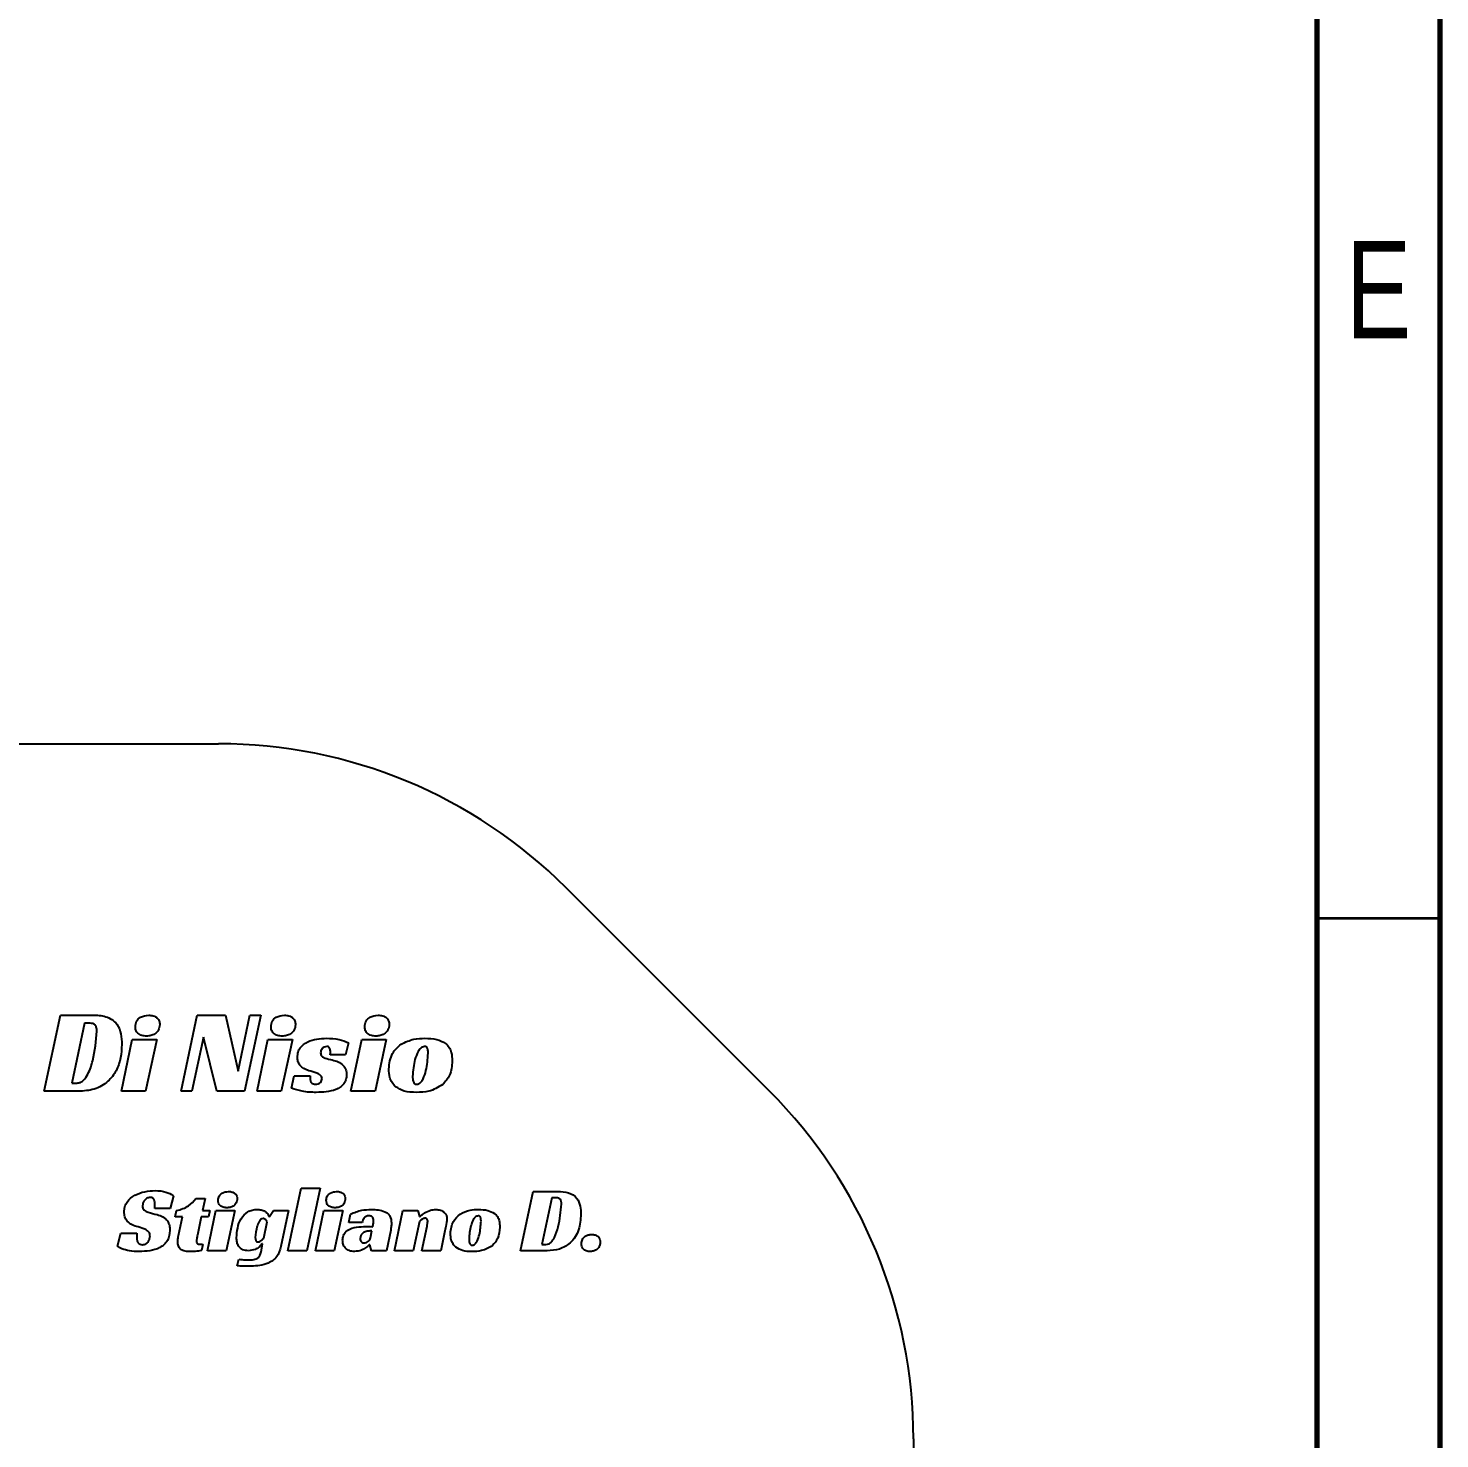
# Model space of a CAD drawing. Header units: millimetres. Extents: x 15 to 205, y 5 to 292.
# Drawn here: x 147.5 to 205, y 177.3 to 234.7 of the extents above; entities that cross this region are included whole.
import ezdxf

# ---------------------------------------------------------------- set-up
doc = ezdxf.new("R2010")
doc.units = ezdxf.units.MM
doc.styles.add('SLDTEXTSTYLE0', font='TXT', dxfattribs={"width": 0.75})

msp = doc.modelspace()

# ---------------------------------------------------------------- linework, layer by layer
at = {"color": 7, "linetype": 'Continuous', "lineweight": 70}
for p, q in [((205, 292), (205, 5)), ((200, 287), (200, 10))]:
    msp.add_line(p, q, dxfattribs=at)
at = {"color": 7, "linetype": 'Continuous', "lineweight": 25}
for p, q in [((73.855, 205.593), (155.286, 205.593)), ((177.713, 191.451), (169.429, 199.735)), ((148.186, 191.451), (148.841, 194.55)), ((148.841, 194.55), (150.145, 194.55)), ((153.755, 191.451), (154.41, 194.55)), ((154.41, 194.55), (155.569, 194.55)), ((155.569, 194.55), (156.078, 192.269)), ((156.078, 192.269), (156.558, 194.55)), ((157.004, 194.55), (156.34, 191.451)), ((156.558, 194.55), (157.004, 194.55)), ((149.825, 194.218), (149.307, 191.783)), ((150.058, 194.218), (149.825, 194.218)), ((151.326, 191.451), (151.768, 193.562)), ((151.768, 193.562), (152.762, 193.562)), ((152.762, 193.562), (152.311, 191.451)), ((154.666, 193.659), (154.191, 191.451)), ((155.205, 191.451), (154.666, 193.659)), ((156.85, 191.451), (157.291, 193.562)), ((157.291, 193.562), (158.286, 193.562)), ((158.286, 193.562), (157.835, 191.451)), ((160.567, 193.426), (160.456, 192.934)), ((160.667, 191.451), (161.109, 193.562)), ((161.109, 193.562), (162.103, 193.562)), ((162.103, 193.562), (161.652, 191.451)), ((160.456, 192.934), (159.825, 192.934)), ((158.253, 191.579), (158.355, 192.073)), ((158.355, 192.073), (159.01, 192.073)), ((149.578, 191.451), (148.186, 191.451)), ((149.307, 191.783), (149.515, 191.783)), ((152.311, 191.451), (151.326, 191.451)), ((154.191, 191.451), (153.755, 191.451)), ((156.34, 191.451), (155.205, 191.451)), ((157.835, 191.451), (156.85, 191.451)), ((161.652, 191.451), (160.667, 191.451)), ((158.108, 184.962), (158.644, 187.512)), ((158.644, 187.512), (159.417, 187.512)), ((159.417, 187.512), (158.878, 184.962)), ((167.577, 184.962), (168.086, 187.373)), ((168.086, 187.373), (169.101, 187.373)), ((153.447, 187.2), (153.308, 186.674)), ((154.354, 187.093), (154.743, 187.093)), ((154.743, 187.093), (154.633, 186.604)), ((168.852, 187.114), (168.449, 185.221)), ((169.033, 187.114), (168.852, 187.114)), ((153.308, 186.674), (152.681, 186.674)), ((153.516, 186.346), (153.569, 186.595)), ((153.81, 186.346), (153.516, 186.346)), ((153.652, 185.585), (153.81, 186.346)), ((154.58, 186.346), (154.425, 185.599)), ((154.878, 186.346), (154.58, 186.346)), ((154.633, 186.604), (154.927, 186.604)), ((154.825, 184.962), (155.168, 186.604)), ((154.927, 186.604), (154.878, 186.346)), ((155.168, 186.604), (155.942, 186.604)), ((155.942, 186.604), (155.591, 184.962)), ((157.327, 186.355), (157.35, 186.355)), ((157.35, 186.355), (157.519, 186.604)), ((157.519, 186.604), (158.131, 186.604)), ((158.131, 186.604), (157.821, 185.127)), ((159.226, 184.962), (159.569, 186.604)), ((159.569, 186.604), (160.343, 186.604)), ((160.343, 186.604), (159.992, 184.962)), ((160.581, 186.11), (160.653, 186.454)), ((162.44, 184.962), (162.783, 186.604)), ((162.783, 186.604), (163.398, 186.604)), ((163.398, 186.604), (163.466, 186.359)), ((163.466, 186.359), (163.488, 186.359)), ((151.169, 185.151), (151.297, 185.675)), ((151.297, 185.675), (151.961, 185.675)), ((157.123, 185.477), (157.263, 186.142)), ((161.132, 186.11), (160.581, 186.11)), ((161.521, 185.766), (161.453, 185.766)), ((161.461, 185.481), (161.521, 185.766)), ((162.29, 185.799), (162.113, 184.962)), ((163.458, 186.15), (163.209, 184.962)), ((163.56, 184.962), (163.768, 185.958)), ((164.484, 185.704), (164.326, 184.962)), ((154.644, 185.221), (154.588, 184.97)), ((157.026, 184.989), (157.071, 185.237)), ((157.071, 185.237), (157.044, 185.237)), ((161.438, 185.199), (161.415, 185.199)), ((161.506, 184.962), (161.438, 185.199)), ((168.449, 185.221), (168.611, 185.221)), ((155.591, 184.962), (154.825, 184.962)), ((156.037, 184.345), (156.109, 184.613)), ((158.878, 184.962), (158.108, 184.962)), ((159.992, 184.962), (159.226, 184.962)), ((162.113, 184.962), (161.506, 184.962)), ((163.209, 184.962), (162.44, 184.962)), ((164.326, 184.962), (163.56, 184.962)), ((168.66, 184.962), (167.577, 184.962)), ((183.571, 177.309), (183.571, 135.593))]:
    msp.add_line(p, q, dxfattribs=at)
at = {"color": 7, "linetype": 'Continuous', "lineweight": 35}
msp.add_line((200, 198.5), (205, 198.5), dxfattribs=at)
at = {"color": 7, "linetype": 'Continuous', "lineweight": 25}
for centre, start, end in [((155.286, 185.593), 45, 90), ((163.571, 177.309), 0, 45)]:
    msp.add_arc(centre, 20, start, end, dxfattribs=at)
for points, knots in [([(150.145, 194.55), (150.33, 194.545), (150.696, 194.534), (151.159, 194.242), (151.327, 193.785), (151.338, 193.498), (151.344, 193.354)], [0, 0, 0, 0, 0.2813632, 0.5583261, 0.7786017, 1, 1, 1, 1]), ([(151.894, 194.091), (151.904, 194.165), (151.923, 194.315), (152.127, 194.513), (152.319, 194.536), (152.437, 194.55)], [0, 0, 0, 0, 0.280032, 0.55997, 1, 1, 1, 1]), ([(152.437, 194.55), (152.5, 194.545), (152.625, 194.535), (152.787, 194.451), (152.879, 194.309), (152.885, 194.21), (152.888, 194.16)], [0, 0, 0, 0, 0.280598, 0.560399, 0.779646, 1, 1, 1, 1]), ([(157.418, 194.091), (157.427, 194.165), (157.447, 194.315), (157.651, 194.513), (157.843, 194.536), (157.961, 194.55)], [0, 0, 0, 0, 0.2800319, 0.5599705, 1, 1, 1, 1]), ([(157.961, 194.55), (158.024, 194.545), (158.149, 194.535), (158.311, 194.451), (158.403, 194.309), (158.409, 194.21), (158.412, 194.16)], [0, 0, 0, 0, 0.280598, 0.560399, 0.779646, 1, 1, 1, 1]), ([(161.235, 194.091), (161.245, 194.165), (161.264, 194.315), (161.468, 194.513), (161.661, 194.536), (161.778, 194.55)], [0, 0, 0, 0, 0.2800319, 0.5599705, 1, 1, 1, 1]), ([(161.778, 194.55), (161.841, 194.545), (161.967, 194.535), (162.128, 194.451), (162.22, 194.309), (162.226, 194.21), (162.23, 194.16)], [0, 0, 0, 0, 0.280598, 0.560399, 0.779646, 1, 1, 1, 1]), ([(149.515, 191.783), (149.565, 191.789), (149.666, 191.801), (149.827, 191.93), (150.019, 192.225), (150.236, 192.898), (150.292, 193.496), (150.33, 193.894)], [0, 0, 0, 0, 0.062279, 0.124676, 0.249608, 0.499624, 1, 1, 1, 1]), ([(150.33, 193.894), (150.327, 193.939), (150.322, 194.029), (150.272, 194.152), (150.165, 194.212), (150.094, 194.216), (150.058, 194.218)], [0, 0, 0, 0, 0.2809293, 0.5600504, 0.779265, 1, 1, 1, 1]), ([(152.349, 193.696), (152.286, 193.701), (152.158, 193.711), (151.994, 193.795), (151.903, 193.94), (151.897, 194.04), (151.894, 194.091)], [0, 0, 0, 0, 0.280652, 0.560407, 0.779572, 1, 1, 1, 1]), ([(152.888, 194.16), (152.878, 194.086), (152.857, 193.937), (152.7, 193.786), (152.524, 193.709), (152.408, 193.701), (152.349, 193.696)], [0, 0, 0, 0, 0.27852, 0.558234, 0.779, 1, 1, 1, 1]), ([(157.873, 193.696), (157.81, 193.701), (157.682, 193.711), (157.518, 193.795), (157.427, 193.94), (157.421, 194.04), (157.418, 194.091)], [0, 0, 0, 0, 0.280652, 0.560407, 0.779572, 1, 1, 1, 1]), ([(158.412, 194.16), (158.402, 194.086), (158.381, 193.937), (158.224, 193.786), (158.048, 193.709), (157.932, 193.701), (157.873, 193.696)], [0, 0, 0, 0, 0.27852, 0.558234, 0.779, 1, 1, 1, 1]), ([(161.691, 193.696), (161.627, 193.701), (161.5, 193.711), (161.335, 193.795), (161.244, 193.94), (161.238, 194.04), (161.235, 194.091)], [0, 0, 0, 0, 0.2806519, 0.5604068, 0.7795717, 1, 1, 1, 1]), ([(162.23, 194.16), (162.219, 194.086), (162.198, 193.937), (162.041, 193.786), (161.866, 193.709), (161.749, 193.701), (161.691, 193.696)], [0, 0, 0, 0, 0.27852, 0.558234, 0.779, 1, 1, 1, 1]), ([(151.344, 193.354), (151.333, 193.171), (151.313, 192.805), (151.14, 192.275), (150.781, 191.806), (150.228, 191.489), (149.795, 191.464), (149.578, 191.451)], [0, 0, 0, 0, 0.1871601, 0.3740048, 0.5605203, 0.7799087, 1, 1, 1, 1]), ([(158.496, 192.85), (158.499, 192.916), (158.507, 193.047), (158.63, 193.284), (158.903, 193.483), (159.283, 193.589), (159.544, 193.601), (159.675, 193.607)], [0, 0, 0, 0, 0.125215, 0.250205, 0.498862, 0.749139, 1, 1, 1, 1]), ([(159.684, 193.275), (159.648, 193.268), (159.575, 193.254), (159.493, 193.186), (159.443, 193.103), (159.439, 193.045), (159.437, 193.016)], [0, 0, 0, 0, 0.2786368, 0.5591846, 0.7794827, 1, 1, 1, 1]), ([(159.675, 193.607), (159.847, 193.6), (160.155, 193.589), (160.441, 193.476), (160.567, 193.426)], [0, 0, 0, 0, 0.560238, 1, 1, 1, 1]), ([(159.839, 193.037), (159.835, 193.091), (159.83, 193.158), (159.793, 193.23), (159.752, 193.267), (159.712, 193.272), (159.684, 193.275)], [0, 0, 0, 0, 0.500047, 0.62586, 0.751175, 1, 1, 1, 1]), ([(162.211, 192.357), (162.237, 192.581), (162.284, 192.981), (162.58, 193.249), (162.711, 193.367)], [0, 0, 0, 0, 0.559326, 1, 1, 1, 1]), ([(162.711, 193.367), (162.883, 193.449), (163.191, 193.596), (163.531, 193.603), (163.681, 193.607)], [0, 0, 0, 0, 0.558638, 1, 1, 1, 1]), ([(163.671, 193.275), (163.614, 193.259), (163.498, 193.228), (163.373, 193.019), (163.226, 192.643), (163.199, 192.292), (163.181, 192.057)], [0, 0, 0, 0, 0.123117, 0.248248, 0.498834, 1, 1, 1, 1]), ([(163.812, 192.995), (163.811, 193.054), (163.809, 193.129), (163.783, 193.214), (163.757, 193.252), (163.716, 193.273), (163.686, 193.274), (163.671, 193.275)], [0, 0, 0, 0, 0.4999802, 0.6253511, 0.7498339, 0.8748809, 1, 1, 1, 1]), ([(163.681, 193.607), (163.847, 193.604), (164.144, 193.601), (164.405, 193.462), (164.52, 193.401)], [0, 0, 0, 0, 0.561309, 1, 1, 1, 1]), ([(164.52, 193.401), (164.573, 193.349), (164.68, 193.245), (164.78, 192.993), (164.79, 192.802), (164.796, 192.685)], [0, 0, 0, 0, 0.27964, 0.559791, 1, 1, 1, 1]), ([(158.962, 192.289), (158.89, 192.312), (158.748, 192.356), (158.59, 192.499), (158.504, 192.674), (158.498, 192.791), (158.496, 192.85)], [0, 0, 0, 0, 0.280485, 0.559697, 0.779634, 1, 1, 1, 1]), ([(159.437, 193.016), (159.438, 192.99), (159.442, 192.94), (159.501, 192.855), (159.662, 192.776), (159.809, 192.746), (159.907, 192.727)], [0, 0, 0, 0, 0.124982, 0.249442, 0.498836, 1, 1, 1, 1]), ([(159.825, 192.934), (159.829, 192.953), (159.837, 192.987), (159.839, 193.022), (159.839, 193.037)], [0, 0, 0, 0, 0.560163, 1, 1, 1, 1]), ([(159.907, 192.727), (159.99, 192.704), (160.154, 192.658), (160.361, 192.528), (160.481, 192.333), (160.49, 192.198), (160.494, 192.13)], [0, 0, 0, 0, 0.280976, 0.5604688, 0.7799521, 1, 1, 1, 1]), ([(163.351, 191.738), (163.381, 191.742), (163.44, 191.749), (163.536, 191.826), (163.644, 192.004), (163.77, 192.403), (163.795, 192.758), (163.812, 192.995)], [0, 0, 0, 0, 0.062285, 0.124899, 0.24982, 0.499806, 1, 1, 1, 1]), ([(164.796, 192.685), (164.78, 192.481), (164.752, 192.115), (164.513, 191.84), (164.408, 191.72)], [0, 0, 0, 0, 0.560143, 1, 1, 1, 1]), ([(159.495, 191.967), (159.491, 191.995), (159.482, 192.051), (159.402, 192.132), (159.23, 192.221), (159.069, 192.262), (158.962, 192.289)], [0, 0, 0, 0, 0.1241825, 0.2490229, 0.4990297, 1, 1, 1, 1]), ([(159.01, 192.073), (159.008, 192.056), (159.004, 192.025), (159.005, 191.994), (159.005, 191.981)], [0, 0, 0, 0, 0.5597138, 1, 1, 1, 1]), ([(159.005, 191.981), (159.007, 191.945), (159.011, 191.874), (159.063, 191.782), (159.149, 191.741), (159.205, 191.739), (159.233, 191.738)], [0, 0, 0, 0, 0.280753, 0.559503, 0.779008, 1, 1, 1, 1]), ([(159.233, 191.738), (159.27, 191.74), (159.343, 191.743), (159.43, 191.803), (159.48, 191.883), (159.49, 191.939), (159.495, 191.967)], [0, 0, 0, 0, 0.280748, 0.55958, 0.780247, 1, 1, 1, 1]), ([(160.494, 192.13), (160.49, 192.063), (160.481, 191.928), (160.385, 191.746), (160.236, 191.608), (159.995, 191.486), (159.663, 191.417), (159.396, 191.41), (159.262, 191.406)], [0, 0, 0, 0, 0.124949, 0.24962, 0.374541, 0.499628, 0.749517, 1, 1, 1, 1]), ([(162.488, 191.636), (162.436, 191.69), (162.333, 191.798), (162.229, 192.048), (162.218, 192.24), (162.211, 192.357)], [0, 0, 0, 0, 0.279916, 0.559984, 1, 1, 1, 1]), ([(163.181, 192.057), (163.183, 191.989), (163.185, 191.888), (163.241, 191.779), (163.3, 191.742), (163.334, 191.739), (163.351, 191.738)], [0, 0, 0, 0, 0.500547, 0.749529, 0.87462, 1, 1, 1, 1]), ([(159.262, 191.406), (159.068, 191.41), (158.722, 191.416), (158.396, 191.529), (158.253, 191.579)], [0, 0, 0, 0, 0.560297, 1, 1, 1, 1]), ([(163.341, 191.406), (163.169, 191.408), (162.864, 191.413), (162.602, 191.568), (162.488, 191.636)], [0, 0, 0, 0, 0.5616, 1, 1, 1, 1]), ([(164.408, 191.72), (164.223, 191.612), (163.892, 191.419), (163.51, 191.41), (163.341, 191.406)], [0, 0, 0, 0, 0.55799, 1, 1, 1, 1]), ([(151.44, 186.541), (151.444, 186.612), (151.453, 186.755), (151.583, 187.015), (151.869, 187.244), (152.277, 187.382), (152.562, 187.399), (152.704, 187.408)], [0, 0, 0, 0, 0.125188, 0.250082, 0.499158, 0.749317, 1, 1, 1, 1]), ([(152.704, 187.408), (152.853, 187.402), (153.118, 187.391), (153.347, 187.258), (153.447, 187.2)], [0, 0, 0, 0, 0.560647, 1, 1, 1, 1]), ([(155.266, 187.016), (155.274, 187.074), (155.289, 187.19), (155.448, 187.344), (155.597, 187.362), (155.689, 187.373)], [0, 0, 0, 0, 0.280032, 0.55997, 1, 1, 1, 1]), ([(155.689, 187.373), (155.738, 187.369), (155.835, 187.361), (155.961, 187.296), (156.033, 187.186), (156.037, 187.108), (156.04, 187.07)], [0, 0, 0, 0, 0.280598, 0.560399, 0.779646, 1, 1, 1, 1]), ([(159.668, 187.016), (159.675, 187.074), (159.69, 187.19), (159.849, 187.344), (159.999, 187.362), (160.09, 187.373)], [0, 0, 0, 0, 0.280032, 0.55997, 1, 1, 1, 1]), ([(160.09, 187.373), (160.139, 187.369), (160.237, 187.361), (160.362, 187.296), (160.434, 187.186), (160.439, 187.108), (160.441, 187.07)], [0, 0, 0, 0, 0.280598, 0.560399, 0.779646, 1, 1, 1, 1]), ([(169.101, 187.373), (169.244, 187.369), (169.529, 187.361), (169.89, 187.133), (170.02, 186.778), (170.029, 186.555), (170.033, 186.443)], [0, 0, 0, 0, 0.281363, 0.558326, 0.778602, 1, 1, 1, 1]), ([(152.504, 187.132), (152.455, 187.124), (152.358, 187.108), (152.258, 187.008), (152.197, 186.898), (152.191, 186.821), (152.187, 186.783)], [0, 0, 0, 0, 0.278247, 0.558479, 0.779322, 1, 1, 1, 1]), ([(152.187, 186.783), (152.189, 186.751), (152.192, 186.688), (152.271, 186.584), (152.476, 186.497), (152.658, 186.459), (152.779, 186.433)], [0, 0, 0, 0, 0.124977, 0.249246, 0.498515, 1, 1, 1, 1]), ([(152.693, 186.83), (152.691, 186.899), (152.688, 186.985), (152.641, 187.076), (152.603, 187.111), (152.555, 187.13), (152.521, 187.132), (152.504, 187.132)], [0, 0, 0, 0, 0.499349, 0.624653, 0.749907, 0.874744, 1, 1, 1, 1]), ([(152.681, 186.674), (152.685, 186.703), (152.693, 186.755), (152.693, 186.807), (152.693, 186.83)], [0, 0, 0, 0, 0.559879, 1, 1, 1, 1]), ([(153.569, 186.595), (153.745, 186.643), (154.06, 186.729), (154.264, 186.982), (154.354, 187.093)], [0, 0, 0, 0, 0.558766, 1, 1, 1, 1]), ([(155.621, 186.709), (155.571, 186.713), (155.472, 186.72), (155.344, 186.786), (155.273, 186.898), (155.269, 186.976), (155.266, 187.016)], [0, 0, 0, 0, 0.280652, 0.560407, 0.779572, 1, 1, 1, 1]), ([(156.04, 187.07), (156.032, 187.012), (156.016, 186.896), (155.894, 186.779), (155.757, 186.719), (155.666, 186.712), (155.621, 186.709)], [0, 0, 0, 0, 0.2785197, 0.5582337, 0.7790004, 1, 1, 1, 1]), ([(160.022, 186.709), (159.972, 186.713), (159.873, 186.72), (159.746, 186.786), (159.675, 186.898), (159.67, 186.976), (159.668, 187.016)], [0, 0, 0, 0, 0.280652, 0.560407, 0.779572, 1, 1, 1, 1]), ([(160.441, 187.07), (160.433, 187.012), (160.417, 186.896), (160.295, 186.779), (160.158, 186.719), (160.067, 186.712), (160.022, 186.709)], [0, 0, 0, 0, 0.27852, 0.558234, 0.779, 1, 1, 1, 1]), ([(168.611, 185.221), (168.65, 185.225), (168.728, 185.235), (168.854, 185.335), (169.003, 185.565), (169.172, 186.088), (169.215, 186.553), (169.245, 186.863)], [0, 0, 0, 0, 0.062279, 0.124676, 0.249608, 0.499624, 1, 1, 1, 1]), ([(169.245, 186.863), (169.243, 186.898), (169.239, 186.968), (169.199, 187.063), (169.116, 187.11), (169.061, 187.113), (169.033, 187.114)], [0, 0, 0, 0, 0.2809293, 0.5600504, 0.779265, 1, 1, 1, 1]), ([(152.006, 185.929), (151.924, 185.953), (151.761, 186.001), (151.565, 186.144), (151.451, 186.339), (151.444, 186.474), (151.44, 186.541)], [0, 0, 0, 0, 0.2809958, 0.560153, 0.7798376, 1, 1, 1, 1]), ([(152.779, 186.433), (152.861, 186.408), (153.023, 186.357), (153.207, 186.196), (153.291, 185.99), (153.297, 185.857), (153.3, 185.79)], [0, 0, 0, 0, 0.280803, 0.559413, 0.77939, 1, 1, 1, 1]), ([(156.014, 185.491), (156.024, 185.623), (156.043, 185.887), (156.173, 186.269), (156.406, 186.522), (156.652, 186.629), (156.785, 186.636), (156.852, 186.639)], [0, 0, 0, 0, 0.250632, 0.500996, 0.749585, 0.874663, 1, 1, 1, 1]), ([(157.097, 186.272), (157.06, 186.263), (156.986, 186.245), (156.906, 186.111), (156.812, 185.873), (156.791, 185.65), (156.776, 185.501)], [0, 0, 0, 0, 0.123286, 0.248247, 0.498846, 1, 1, 1, 1]), ([(156.852, 186.639), (156.908, 186.636), (157.019, 186.63), (157.167, 186.575), (157.277, 186.477), (157.31, 186.396), (157.327, 186.355)], [0, 0, 0, 0, 0.280464, 0.560262, 0.780017, 1, 1, 1, 1]), ([(157.263, 186.142), (157.24, 186.176), (157.208, 186.224), (157.146, 186.267), (157.113, 186.27), (157.097, 186.272)], [0, 0, 0, 0, 0.561165, 0.780501, 1, 1, 1, 1]), ([(160.653, 186.454), (160.805, 186.516), (161.077, 186.627), (161.369, 186.635), (161.498, 186.639)], [0, 0, 0, 0, 0.559426, 1, 1, 1, 1]), ([(161.408, 186.381), (161.367, 186.378), (161.286, 186.373), (161.174, 186.272), (161.148, 186.172), (161.132, 186.11)], [0, 0, 0, 0, 0.280806, 0.559674, 1, 1, 1, 1]), ([(161.593, 186.185), (161.59, 186.214), (161.584, 186.27), (161.546, 186.347), (161.476, 186.379), (161.43, 186.38), (161.408, 186.381)], [0, 0, 0, 0, 0.280479, 0.559323, 0.778944, 1, 1, 1, 1]), ([(161.498, 186.639), (161.592, 186.637), (161.78, 186.633), (162.012, 186.579), (162.175, 186.482), (162.301, 186.336), (162.313, 186.191), (162.321, 186.095)], [0, 0, 0, 0, 0.250945, 0.501195, 0.626398, 0.751407, 1, 1, 1, 1]), ([(163.685, 186.283), (163.659, 186.28), (163.609, 186.274), (163.534, 186.22), (163.487, 186.176), (163.458, 186.15)], [0, 0, 0, 0, 0.279273, 0.559135, 1, 1, 1, 1]), ([(163.488, 186.359), (163.52, 186.387), (163.576, 186.437), (163.638, 186.479), (163.666, 186.497)], [0, 0, 0, 0, 0.559858, 1, 1, 1, 1]), ([(163.666, 186.497), (163.747, 186.542), (163.892, 186.622), (164.057, 186.634), (164.129, 186.639)], [0, 0, 0, 0, 0.560355, 1, 1, 1, 1]), ([(163.798, 186.153), (163.796, 186.172), (163.794, 186.208), (163.77, 186.255), (163.728, 186.28), (163.699, 186.282), (163.685, 186.283)], [0, 0, 0, 0, 0.280489, 0.560115, 0.779772, 1, 1, 1, 1]), ([(164.129, 186.639), (164.191, 186.635), (164.315, 186.626), (164.471, 186.541), (164.569, 186.409), (164.578, 186.311), (164.582, 186.262)], [0, 0, 0, 0, 0.2807419, 0.5606094, 0.7800506, 1, 1, 1, 1]), ([(164.582, 186.262), (164.568, 186.157), (164.543, 185.97), (164.502, 185.785), (164.484, 185.704)], [0, 0, 0, 0, 0.559699, 1, 1, 1, 1]), ([(164.723, 185.667), (164.743, 185.841), (164.779, 186.153), (165.01, 186.361), (165.112, 186.452)], [0, 0, 0, 0, 0.559326, 1, 1, 1, 1]), ([(165.112, 186.452), (165.246, 186.516), (165.485, 186.631), (165.749, 186.637), (165.866, 186.639)], [0, 0, 0, 0, 0.558638, 1, 1, 1, 1]), ([(165.858, 186.381), (165.814, 186.369), (165.724, 186.345), (165.627, 186.182), (165.513, 185.89), (165.492, 185.616), (165.478, 185.434)], [0, 0, 0, 0, 0.123117, 0.248248, 0.498834, 1, 1, 1, 1]), ([(165.968, 186.163), (165.967, 186.21), (165.966, 186.268), (165.946, 186.334), (165.925, 186.363), (165.893, 186.379), (165.87, 186.38), (165.858, 186.381)], [0, 0, 0, 0, 0.49998, 0.625351, 0.749834, 0.874881, 1, 1, 1, 1]), ([(165.866, 186.639), (165.996, 186.637), (166.227, 186.634), (166.43, 186.527), (166.519, 186.479)], [0, 0, 0, 0, 0.561309, 1, 1, 1, 1]), ([(166.519, 186.479), (166.56, 186.439), (166.643, 186.358), (166.721, 186.161), (166.729, 186.013), (166.734, 185.922)], [0, 0, 0, 0, 0.27964, 0.559791, 1, 1, 1, 1]), ([(170.033, 186.443), (170.018, 186.228), (169.989, 185.8), (169.658, 185.273), (169.166, 184.992), (168.829, 184.972), (168.66, 184.962)], [0, 0, 0, 0, 0.280731, 0.559488, 0.779392, 1, 1, 1, 1]), ([(151.961, 185.675), (151.958, 185.64), (151.952, 185.578), (151.95, 185.516), (151.949, 185.489)], [0, 0, 0, 0, 0.56, 1, 1, 1, 1]), ([(152.493, 185.564), (152.491, 185.592), (152.488, 185.647), (152.434, 185.746), (152.27, 185.856), (152.112, 185.9), (152.006, 185.929)], [0, 0, 0, 0, 0.125102, 0.249928, 0.498911, 1, 1, 1, 1]), ([(153.3, 185.79), (153.284, 185.646), (153.26, 185.428), (153.071, 185.204), (152.834, 185.042), (152.483, 184.943), (152.198, 184.933), (152.055, 184.928)], [0, 0, 0, 0, 0.248289, 0.373556, 0.498872, 0.749041, 1, 1, 1, 1]), ([(160.332, 185.388), (160.337, 185.452), (160.345, 185.58), (160.498, 185.795), (160.801, 185.929), (161.182, 185.944), (161.435, 185.942), (161.562, 185.94)], [0, 0, 0, 0, 0.125031, 0.24951, 0.498144, 0.748746, 1, 1, 1, 1]), ([(161.453, 185.766), (161.4, 185.763), (161.293, 185.757), (161.155, 185.692), (161.066, 185.581), (161.055, 185.497), (161.049, 185.455)], [0, 0, 0, 0, 0.2807862, 0.5603538, 0.7801423, 1, 1, 1, 1]), ([(161.562, 185.94), (161.571, 185.986), (161.586, 186.067), (161.591, 186.149), (161.593, 186.185)], [0, 0, 0, 0, 0.560155, 1, 1, 1, 1]), ([(162.321, 186.095), (162.319, 186.04), (162.315, 185.94), (162.298, 185.842), (162.29, 185.799)], [0, 0, 0, 0, 0.559923, 1, 1, 1, 1]), ([(163.768, 185.958), (163.775, 185.995), (163.789, 186.059), (163.795, 186.125), (163.798, 186.153)], [0, 0, 0, 0, 0.560302, 1, 1, 1, 1]), ([(164.938, 185.107), (164.898, 185.149), (164.818, 185.233), (164.737, 185.427), (164.729, 185.576), (164.723, 185.667)], [0, 0, 0, 0, 0.279916, 0.559984, 1, 1, 1, 1]), ([(165.61, 185.186), (165.633, 185.189), (165.679, 185.194), (165.753, 185.254), (165.838, 185.393), (165.936, 185.703), (165.955, 185.979), (165.968, 186.163)], [0, 0, 0, 0, 0.062285, 0.124899, 0.24982, 0.499806, 1, 1, 1, 1]), ([(166.734, 185.922), (166.721, 185.763), (166.699, 185.479), (166.514, 185.265), (166.432, 185.171)], [0, 0, 0, 0, 0.560143, 1, 1, 1, 1]), ([(170.057, 185.256), (170.064, 185.313), (170.078, 185.429), (170.194, 185.551), (170.329, 185.615), (170.419, 185.622), (170.464, 185.626)], [0, 0, 0, 0, 0.279095, 0.55833, 0.779132, 1, 1, 1, 1]), ([(170.464, 185.626), (170.516, 185.622), (170.619, 185.614), (170.75, 185.54), (170.816, 185.42), (170.821, 185.339), (170.823, 185.298)], [0, 0, 0, 0, 0.280519, 0.559971, 0.779462, 1, 1, 1, 1]), ([(151.342, 185.039), (151.306, 185.055), (151.243, 185.083), (151.191, 185.131), (151.169, 185.151)], [0, 0, 0, 0, 0.560281, 1, 1, 1, 1]), ([(151.949, 185.489), (151.952, 185.45), (151.959, 185.374), (152.005, 185.274), (152.089, 185.214), (152.149, 185.209), (152.18, 185.207)], [0, 0, 0, 0, 0.280742, 0.560528, 0.780074, 1, 1, 1, 1]), ([(152.18, 185.207), (152.229, 185.215), (152.327, 185.231), (152.426, 185.334), (152.482, 185.449), (152.489, 185.526), (152.493, 185.564)], [0, 0, 0, 0, 0.278267, 0.558198, 0.779126, 1, 1, 1, 1]), ([(153.622, 185.318), (153.623, 185.368), (153.626, 185.458), (153.644, 185.546), (153.652, 185.585)], [0, 0, 0, 0, 0.560011, 1, 1, 1, 1]), ([(154.127, 184.928), (154.059, 184.929), (153.922, 184.933), (153.735, 185.001), (153.63, 185.155), (153.625, 185.263), (153.622, 185.318)], [0, 0, 0, 0, 0.281533, 0.560399, 0.779412, 1, 1, 1, 1]), ([(154.425, 185.599), (154.415, 185.55), (154.396, 185.463), (154.388, 185.374), (154.384, 185.335)], [0, 0, 0, 0, 0.560253, 1, 1, 1, 1]), ([(154.384, 185.335), (154.385, 185.322), (154.386, 185.295), (154.405, 185.256), (154.442, 185.236), (154.522, 185.223), (154.59, 185.222), (154.644, 185.221)], [0, 0, 0, 0, 0.125121, 0.24987, 0.374229, 0.499458, 1, 1, 1, 1]), ([(156.497, 184.962), (156.42, 184.968), (156.267, 184.979), (156.092, 185.124), (156.024, 185.311), (156.018, 185.431), (156.014, 185.491)], [0, 0, 0, 0, 0.280312, 0.5583036, 0.7787823, 1, 1, 1, 1]), ([(157.044, 185.237), (157.007, 185.19), (156.933, 185.097), (156.744, 184.987), (156.591, 184.972), (156.497, 184.962)], [0, 0, 0, 0, 0.280436, 0.560878, 1, 1, 1, 1]), ([(157.821, 185.127), (157.778, 184.983), (157.691, 184.694), (157.232, 184.369), (156.849, 184.347), (156.614, 184.334)], [0, 0, 0, 0, 0.280124, 0.559435, 1, 1, 1, 1]), ([(156.776, 185.501), (156.779, 185.46), (156.782, 185.41), (156.809, 185.356), (156.839, 185.327), (156.869, 185.323), (156.89, 185.321)], [0, 0, 0, 0, 0.49989, 0.625846, 0.751105, 1, 1, 1, 1]), ([(156.89, 185.321), (156.916, 185.326), (156.969, 185.337), (157.049, 185.394), (157.095, 185.445), (157.123, 185.477)], [0, 0, 0, 0, 0.2788049, 0.5595412, 1, 1, 1, 1]), ([(160.815, 184.928), (160.745, 184.934), (160.605, 184.947), (160.436, 185.062), (160.343, 185.222), (160.336, 185.333), (160.332, 185.388)], [0, 0, 0, 0, 0.280436, 0.55944, 0.779433, 1, 1, 1, 1]), ([(161.415, 185.199), (161.318, 185.115), (161.143, 184.964), (160.916, 184.939), (160.815, 184.928)], [0, 0, 0, 0, 0.559287, 1, 1, 1, 1]), ([(161.049, 185.455), (161.05, 185.43), (161.053, 185.38), (161.093, 185.319), (161.149, 185.283), (161.188, 185.28), (161.208, 185.278)], [0, 0, 0, 0, 0.280438, 0.55938, 0.779683, 1, 1, 1, 1]), ([(161.208, 185.278), (161.24, 185.282), (161.306, 185.291), (161.383, 185.343), (161.439, 185.407), (161.453, 185.457), (161.461, 185.481)], [0, 0, 0, 0, 0.279421, 0.559689, 0.779894, 1, 1, 1, 1]), ([(165.602, 184.928), (165.468, 184.929), (165.231, 184.933), (165.027, 185.054), (164.938, 185.107)], [0, 0, 0, 0, 0.5616, 1, 1, 1, 1]), ([(165.478, 185.434), (165.479, 185.381), (165.481, 185.302), (165.525, 185.218), (165.57, 185.189), (165.596, 185.187), (165.61, 185.186)], [0, 0, 0, 0, 0.500547, 0.749529, 0.87462, 1, 1, 1, 1]), ([(166.432, 185.171), (166.288, 185.088), (166.03, 184.938), (165.733, 184.931), (165.602, 184.928)], [0, 0, 0, 0, 0.55799, 1, 1, 1, 1]), ([(170.401, 184.928), (170.35, 184.932), (170.25, 184.941), (170.125, 185.019), (170.064, 185.137), (170.059, 185.216), (170.057, 185.256)], [0, 0, 0, 0, 0.280426, 0.559899, 0.779366, 1, 1, 1, 1]), ([(170.823, 185.298), (170.815, 185.239), (170.8, 185.121), (170.677, 185.001), (170.539, 184.938), (170.447, 184.931), (170.401, 184.928)], [0, 0, 0, 0, 0.2788725, 0.5582493, 0.7791446, 1, 1, 1, 1]), ([(152.055, 184.928), (151.919, 184.93), (151.676, 184.934), (151.444, 185.007), (151.342, 185.039)], [0, 0, 0, 0, 0.560142, 1, 1, 1, 1]), ([(154.588, 184.97), (154.502, 184.955), (154.35, 184.929), (154.195, 184.928), (154.127, 184.928)], [0, 0, 0, 0, 0.559658, 1, 1, 1, 1]), ([(156.109, 184.613), (156.195, 184.604), (156.349, 184.588), (156.504, 184.591), (156.573, 184.592)], [0, 0, 0, 0, 0.559757, 1, 1, 1, 1]), ([(156.573, 184.592), (156.636, 184.593), (156.763, 184.596), (156.973, 184.719), (157.006, 184.886), (157.026, 184.989)], [0, 0, 0, 0, 0.282069, 0.560116, 1, 1, 1, 1]), ([(156.614, 184.334), (156.506, 184.332), (156.314, 184.33), (156.122, 184.34), (156.037, 184.345)], [0, 0, 0, 0, 0.560505, 1, 1, 1, 1])]:
    msp.add_open_spline(points, degree=3, knots=knots, dxfattribs=at)

# ---------------------------------------------------------------- texts
at = {"color": 7, "linetype": 'Continuous', "lineweight": 0, "insert": (202.508, 226.06), "char_height": 3.969, "attachment_point": 2, "style": 'SLDTEXTSTYLE0'}
msp.add_mtext('E', dxfattribs=at)

doc.saveas('drawing.dxf')
